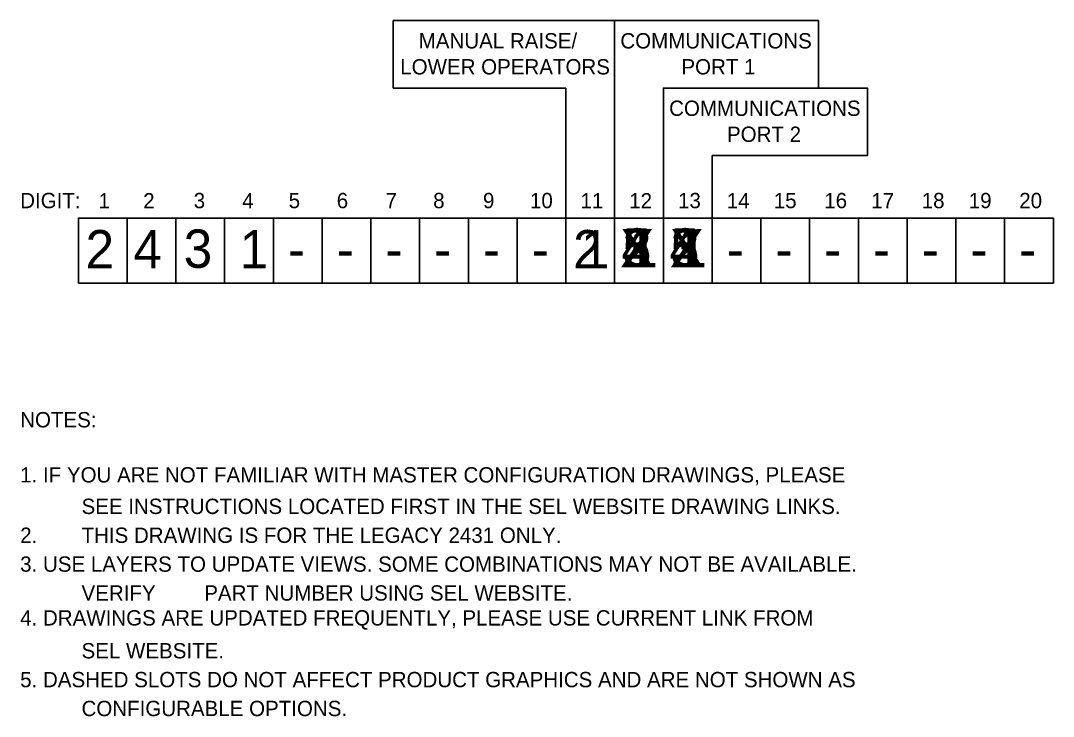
# Model space of a CAD drawing. Extents: x 2 to 47.7, y 0.2 to 35.3.
# Drawn here: x 2.01 to 19.88, y 23.21 to 35.25 of the extents above; entities that cross this region are included whole.
import ezdxf

# ---------------------------------------------------------------- set-up
doc = ezdxf.new("R2010")
doc.units = 0
doc.header["$MEASUREMENT"] = 0
for name, color, linetype in [('1_01__PUSHBUTTON_RAISE_LOW', 7, 'CONTINUOUS'), ('1_02__TOGGLE_SWITCH_RAISE_', 7, 'CONTINUOUS'), ('2_01__NONE__XX', 7, 'CONTINUOUS'), ('2_02__EIA-232__1', 7, 'CONTINUOUS'), ('2_03__EIA-485__4_WIRE___2', 7, 'CONTINUOUS'), ('2_04__FIBER_OPTIC_200_U_03', 7, 'CONTINUOUS'), ('2_05__FIBER_OPTIC_62_5_U_0', 7, 'CONTINUOUS'), ('2_06__EIA-485__2-WIRE___5', 7, 'CONTINUOUS'), ('3_01__NONE__X', 7, 'CONTINUOUS'), ('3_02__EIA-232__1', 7, 'CONTINUOUS'), ('3_03__EIA-485__4_WIRE___2', 7, 'CONTINUOUS'), ('3_04__FIBER_OPTIC_200_UM_M', 7, 'CONTINUOUS'), ('3_05__FIBER_OPTIC_62_5_UM_', 7, 'CONTINUOUS'), ('3_06__EIA-485__2-WIRE___5', 7, 'CONTINUOUS'), ('4_00__DWG', 7, 'CONTINUOUS')]:
    doc.layers.add(name, color=color, linetype=linetype)

msp = doc.modelspace()

# ---------------------------------------------------------------- linework, layer by layer
at = {"layer": '4_00__DWG', "color": 250}
for points in [[(11.444, 34.083), (11.444, 31.833), (12.288, 31.833), (12.288, 35.252), (8.457, 35.252), (8.457, 34.083), (11.444, 34.083)], [(13.132, 34.083), (13.132, 31.833), (12.288, 31.833), (12.288, 35.252), (15.82, 35.252), (15.82, 34.083), (13.132, 34.083)], [(13.976, 32.915), (13.976, 31.833), (13.132, 31.833), (13.132, 34.083), (16.663, 34.083), (16.663, 32.915), (13.976, 32.915)], [(3.851, 30.708), (3.007, 30.708), (3.007, 31.833), (3.851, 31.833), (3.851, 30.708)], [(4.694, 30.708), (3.851, 30.708), (3.851, 31.833), (4.694, 31.833), (4.694, 30.708)], [(5.538, 30.708), (4.694, 30.708), (4.694, 31.833), (5.538, 31.833), (5.538, 30.708)], [(6.382, 30.708), (5.538, 30.708), (5.538, 31.833), (6.382, 31.833), (6.382, 30.708)], [(7.226, 30.708), (6.382, 30.708), (6.382, 31.833), (7.226, 31.833), (7.226, 30.708)], [(8.069, 30.708), (7.226, 30.708), (7.226, 31.833), (8.069, 31.833), (8.069, 30.708)], [(8.913, 30.708), (8.069, 30.708), (8.069, 31.833), (8.913, 31.833), (8.913, 30.708)], [(9.757, 30.708), (8.913, 30.708), (8.913, 31.833), (9.757, 31.833), (9.757, 30.708)], [(10.601, 30.708), (9.757, 30.708), (9.757, 31.833), (10.601, 31.833), (10.601, 30.708)], [(11.444, 30.708), (10.601, 30.708), (10.601, 31.833), (11.444, 31.833), (11.444, 30.708)], [(12.288, 30.708), (11.444, 30.708), (11.444, 31.833), (12.288, 31.833), (12.288, 30.708)], [(13.132, 30.708), (12.288, 30.708), (12.288, 31.833), (13.132, 31.833), (13.132, 30.708)], [(13.976, 30.708), (13.132, 30.708), (13.132, 31.833), (13.976, 31.833), (13.976, 30.708)], [(14.819, 30.708), (13.976, 30.708), (13.976, 31.833), (14.819, 31.833), (14.819, 30.708)], [(15.663, 30.708), (14.82, 30.708), (14.82, 31.833), (15.663, 31.833), (15.663, 30.708)], [(16.507, 30.708), (15.663, 30.708), (15.663, 31.833), (16.507, 31.833), (16.507, 30.708)], [(17.351, 30.708), (16.507, 30.708), (16.507, 31.833), (17.351, 31.833), (17.351, 30.708)], [(18.195, 30.708), (17.351, 30.708), (17.351, 31.833), (18.195, 31.833), (18.195, 30.708)], [(19.038, 30.708), (18.195, 30.708), (18.195, 31.833), (19.038, 31.833), (19.038, 30.708)], [(19.882, 30.708), (19.038, 30.708), (19.038, 31.833), (19.882, 31.833), (19.882, 30.708)]]:
    msp.add_lwpolyline(points, dxfattribs=at)

# ---------------------------------------------------------------- texts
at = {"layer": '1_01__PUSHBUTTON_RAISE_LOW', "color": 250, "insert": (11.706, 30.962), "char_height": 0.66375, "attachment_point": 7}
msp.add_mtext('\\fInterstate-Regular|b0|i0|c0|p34;\\W1;1', dxfattribs=at)
at = {"layer": '1_02__TOGGLE_SWITCH_RAISE_', "color": 250, "insert": (11.57, 30.962), "char_height": 0.66375, "attachment_point": 7}
msp.add_mtext('\\fInterstate-Regular|b0|i0|c0|p34;\\W1;2', dxfattribs=at)
at = {"layer": '2_01__NONE__XX', "color": 250, "char_height": 0.66375, "attachment_point": 7}
for insert in [(12.382, 30.982), (13.243, 30.982)]:
    msp.add_mtext('\\fInterstate-Regular|b0|i0|c0|p34;\\W1;X', dxfattribs=dict(at, insert=insert))
at = {"layer": '2_02__EIA-232__1', "color": 250, "insert": (12.544, 30.982), "char_height": 0.66375, "attachment_point": 7}
msp.add_mtext('\\fInterstate-Regular|b0|i0|c0|p34;\\W1;1', dxfattribs=at)
at = {"layer": '2_03__EIA-485__4_WIRE___2', "color": 250, "insert": (12.424, 30.982), "char_height": 0.66375, "attachment_point": 7}
msp.add_mtext('\\fInterstate-Regular|b0|i0|c0|p34;\\W1;2', dxfattribs=at)
at = {"layer": '2_04__FIBER_OPTIC_200_U_03', "color": 250, "insert": (12.434, 30.982), "char_height": 0.66375, "attachment_point": 7}
msp.add_mtext('\\fInterstate-Regular|b0|i0|c0|p34;\\W1;3', dxfattribs=at)
at = {"layer": '2_05__FIBER_OPTIC_62_5_U_0', "color": 250, "insert": (12.408, 30.982), "char_height": 0.66375, "attachment_point": 7}
msp.add_mtext('\\fInterstate-Regular|b0|i0|c0|p34;\\W1;4', dxfattribs=at)
at = {"layer": '2_06__EIA-485__2-WIRE___5', "color": 250, "insert": (12.423, 30.982), "char_height": 0.66375, "attachment_point": 7}
msp.add_mtext('\\fInterstate-Regular|b0|i0|c0|p34;\\W1;5', dxfattribs=at)
at = {"layer": '3_01__NONE__X', "color": 250, "insert": (13.243, 30.982), "char_height": 0.66375, "attachment_point": 7}
msp.add_mtext('\\fInterstate-Regular|b0|i0|c0|p34;\\W1;X', dxfattribs=at)
at = {"layer": '3_02__EIA-232__1', "color": 250, "insert": (13.392, 30.982), "char_height": 0.66375, "attachment_point": 7}
msp.add_mtext('\\fInterstate-Regular|b0|i0|c0|p34;\\W1;1', dxfattribs=at)
at = {"layer": '3_03__EIA-485__4_WIRE___2', "color": 250, "insert": (13.256, 30.982), "char_height": 0.66375, "attachment_point": 7}
msp.add_mtext('\\fInterstate-Regular|b0|i0|c0|p34;\\W1;2', dxfattribs=at)
at = {"layer": '3_04__FIBER_OPTIC_200_UM_M', "color": 250, "insert": (13.265, 30.982), "char_height": 0.66375, "attachment_point": 7}
msp.add_mtext('\\fInterstate-Regular|b0|i0|c0|p34;\\W1;3', dxfattribs=at)
at = {"layer": '3_05__FIBER_OPTIC_62_5_UM_', "color": 250, "insert": (13.239, 30.982), "char_height": 0.66375, "attachment_point": 7}
msp.add_mtext('\\fInterstate-Regular|b0|i0|c0|p34;\\W1;4', dxfattribs=at)
at = {"layer": '3_06__EIA-485__2-WIRE___5', "color": 250, "insert": (13.254, 30.982), "char_height": 0.66375, "attachment_point": 7}
msp.add_mtext('\\fInterstate-Regular|b0|i0|c0|p34;\\W1;5', dxfattribs=at)
at = {"layer": '4_00__DWG', "color": 250, "attachment_point": 7}
for s, insert, char_height in [('\\fInterstate-Regular|b0|i0|c0|p34;\\W1;MANUAL RAISE/', (8.898, 34.766), 0.2655), ('\\fInterstate-Regular|b0|i0|c0|p34;\\W1;COMMUNICATIONS', (12.388, 34.766), 0.2655), ('\\fInterstate-Regular|b0|i0|c0|p34;\\W1;LOWER OPERATORS', (8.578, 34.316), 0.2655), ('\\fInterstate-Regular|b0|i0|c0|p34;\\W1;PORT 1', (13.444, 34.316), 0.2655), ('\\fInterstate-Regular|b0|i0|c0|p34;\\W1;COMMUNICATIONS', (13.232, 33.598), 0.2655), ('\\fInterstate-Regular|b0|i0|c0|p34;\\W1;PORT 2', (14.233, 33.148), 0.2655), ('\\fInterstate-Regular|b0|i0|c0|p34;\\W1;DIGIT:', (2, 32), 0.2655), ('\\fInterstate-Regular|b0|i0|c0|p34;\\W1;1', (3.356, 32), 0.2655), ('\\fInterstate-Regular|b0|i0|c0|p34;\\W1;2', (4.129, 32), 0.2655), ('\\fInterstate-Regular|b0|i0|c0|p34;\\W1;3', (5.003, 32), 0.2655), ('\\fInterstate-Regular|b0|i0|c0|p34;\\W1;4', (5.843, 32), 0.2655), ('\\fInterstate-Regular|b0|i0|c0|p34;\\W1;5', (6.647, 32), 0.2655), ('\\fInterstate-Regular|b0|i0|c0|p34;\\W1;6', (7.479, 32), 0.2655), ('\\fInterstate-Regular|b0|i0|c0|p34;\\W1;7', (8.323, 32), 0.2655), ('\\fInterstate-Regular|b0|i0|c0|p34;\\W1;8', (9.148, 32), 0.2655), ('\\fInterstate-Regular|b0|i0|c0|p34;\\W1;9', (10.01, 32), 0.2655), ('\\fInterstate-Regular|b0|i0|c0|p34;\\W1;10', (10.824, 32), 0.2655), ('\\fInterstate-Regular|b0|i0|c0|p34;\\W1;11', (11.698, 32), 0.2655), ('\\fInterstate-Regular|b0|i0|c0|p34;\\W1;12', (12.542, 32), 0.2655), ('\\fInterstate-Regular|b0|i0|c0|p34;\\W1;13', (13.386, 32), 0.2655), ('\\fInterstate-Regular|b0|i0|c0|p34;\\W1;14', (14.229, 32), 0.2655), ('\\fInterstate-Regular|b0|i0|c0|p34;\\W1;15', (15.043, 32), 0.2655), ('\\fInterstate-Regular|b0|i0|c0|p34;\\W1;16', (15.917, 32), 0.2655), ('\\fInterstate-Regular|b0|i0|c0|p34;\\W1;17', (16.73, 32), 0.2655), ('\\fInterstate-Regular|b0|i0|c0|p34;\\W1;18', (17.604, 32), 0.2655), ('\\fInterstate-Regular|b0|i0|c0|p34;\\W1;19', (18.418, 32), 0.2655), ('\\fInterstate-Regular|b0|i0|c0|p34;\\W1;20', (19.292, 32), 0.2655), ('\\fInterstate-Regular|b0|i0|c0|p34;\\W1;3', (4.83, 30.962), 0.66375), ('\\fInterstate-Regular|b0|i0|c0|p34;\\W1;2', (3.132, 30.962), 0.66375), ('\\fInterstate-Regular|b0|i0|c0|p34;\\W1;4', (3.96, 30.962), 0.66375), ('\\fInterstate-Regular|b0|i0|c0|p34;\\W1;1', (5.8, 30.962), 0.66375), ('\\fInterstate-Regular|b0|i0|c0|p34;\\W1;-', (6.635, 30.962), 0.66375), ('\\fInterstate-Regular|b0|i0|c0|p34;\\W1;-', (7.479, 30.962), 0.66375), ('\\fInterstate-Regular|b0|i0|c0|p34;\\W1;-', (8.323, 30.962), 0.66375), ('\\fInterstate-Regular|b0|i0|c0|p34;\\W1;-', (9.166, 30.962), 0.66375), ('\\fInterstate-Regular|b0|i0|c0|p34;\\W1;-', (10.01, 30.962), 0.66375), ('\\fInterstate-Regular|b0|i0|c0|p34;\\W1;-', (10.854, 30.962), 0.66375), ('\\fInterstate-Regular|b0|i0|c0|p34;\\W1;-', (14.229, 30.962), 0.66375), ('\\fInterstate-Regular|b0|i0|c0|p34;\\W1;-', (15.073, 30.962), 0.66375), ('\\fInterstate-Regular|b0|i0|c0|p34;\\W1;-', (15.916, 30.962), 0.66375), ('\\fInterstate-Regular|b0|i0|c0|p34;\\W1;-', (16.76, 30.962), 0.66375), ('\\fInterstate-Regular|b0|i0|c0|p34;\\W1;-', (17.604, 30.962), 0.66375), ('\\fInterstate-Regular|b0|i0|c0|p34;\\W1;-', (18.448, 30.962), 0.66375), ('\\fInterstate-Regular|b0|i0|c0|p34;\\W1;-', (19.291, 30.962), 0.66375), ('\\fInterstate-Regular|b0|i0|c0|p34;\\W1;NOTES:', (2, 28.205), 0.2655), ('\\fInterstate-Regular|b0|i0|c0|p34;\\W1;1. IF YOU ARE NOT FAMILIAR WITH MASTER CONFIGURATION DRAWINGS, PLEASE', (2, 27.205), 0.2655), ('\\fInterstate-Regular|b0|i0|c0|p34;\\W1;^ISEE INSTRUCTIONS LOCATED FIRST IN THE SEL WEBSITE DRAWING LINKS.', (2, 26.705), 0.2655), ('\\fInterstate-Regular|b0|i0|c0|p34;\\W1;2.^ITHIS DRAWING IS FOR THE LEGACY 2431 ONLY.', (2, 26.205), 0.2655), ('\\fInterstate-Regular|b0|i0|c0|p34;\\W1;3. USE LAYERS TO UPDATE VIEWS. SOME COMBINATIONS MAY NOT BE AVAILABLE. ', (2, 25.705), 0.2655), ('\\fInterstate-Regular|b0|i0|c0|p34;\\W1;^IVERIFY^IPART NUMBER USING SEL WEBSITE.', (2, 25.205), 0.2655), ('\\fInterstate-Regular|b0|i0|c0|p34;\\W1;4. DRAWINGS ARE UPDATED FREQUENTLY, PLEASE USE CURRENT LINK FROM', (2, 24.705), 0.2655), ('\\fInterstate-Regular|b0|i0|c0|p34;\\W1;^ISEL WEBSITE.', (2, 24.205), 0.2655), ('\\fInterstate-Regular|b0|i0|c0|p34;\\W1;5. DASHED SLOTS DO NOT AFFECT PRODUCT GRAPHICS AND ARE NOT SHOWN AS', (2, 23.705), 0.2655), ('\\fInterstate-Regular|b0|i0|c0|p34;\\W1;^ICONFIGURABLE OPTIONS.', (2, 23.205), 0.2655)]:
    msp.add_mtext(s, dxfattribs=dict(at, insert=insert, char_height=char_height))

doc.saveas('drawing.dxf')
